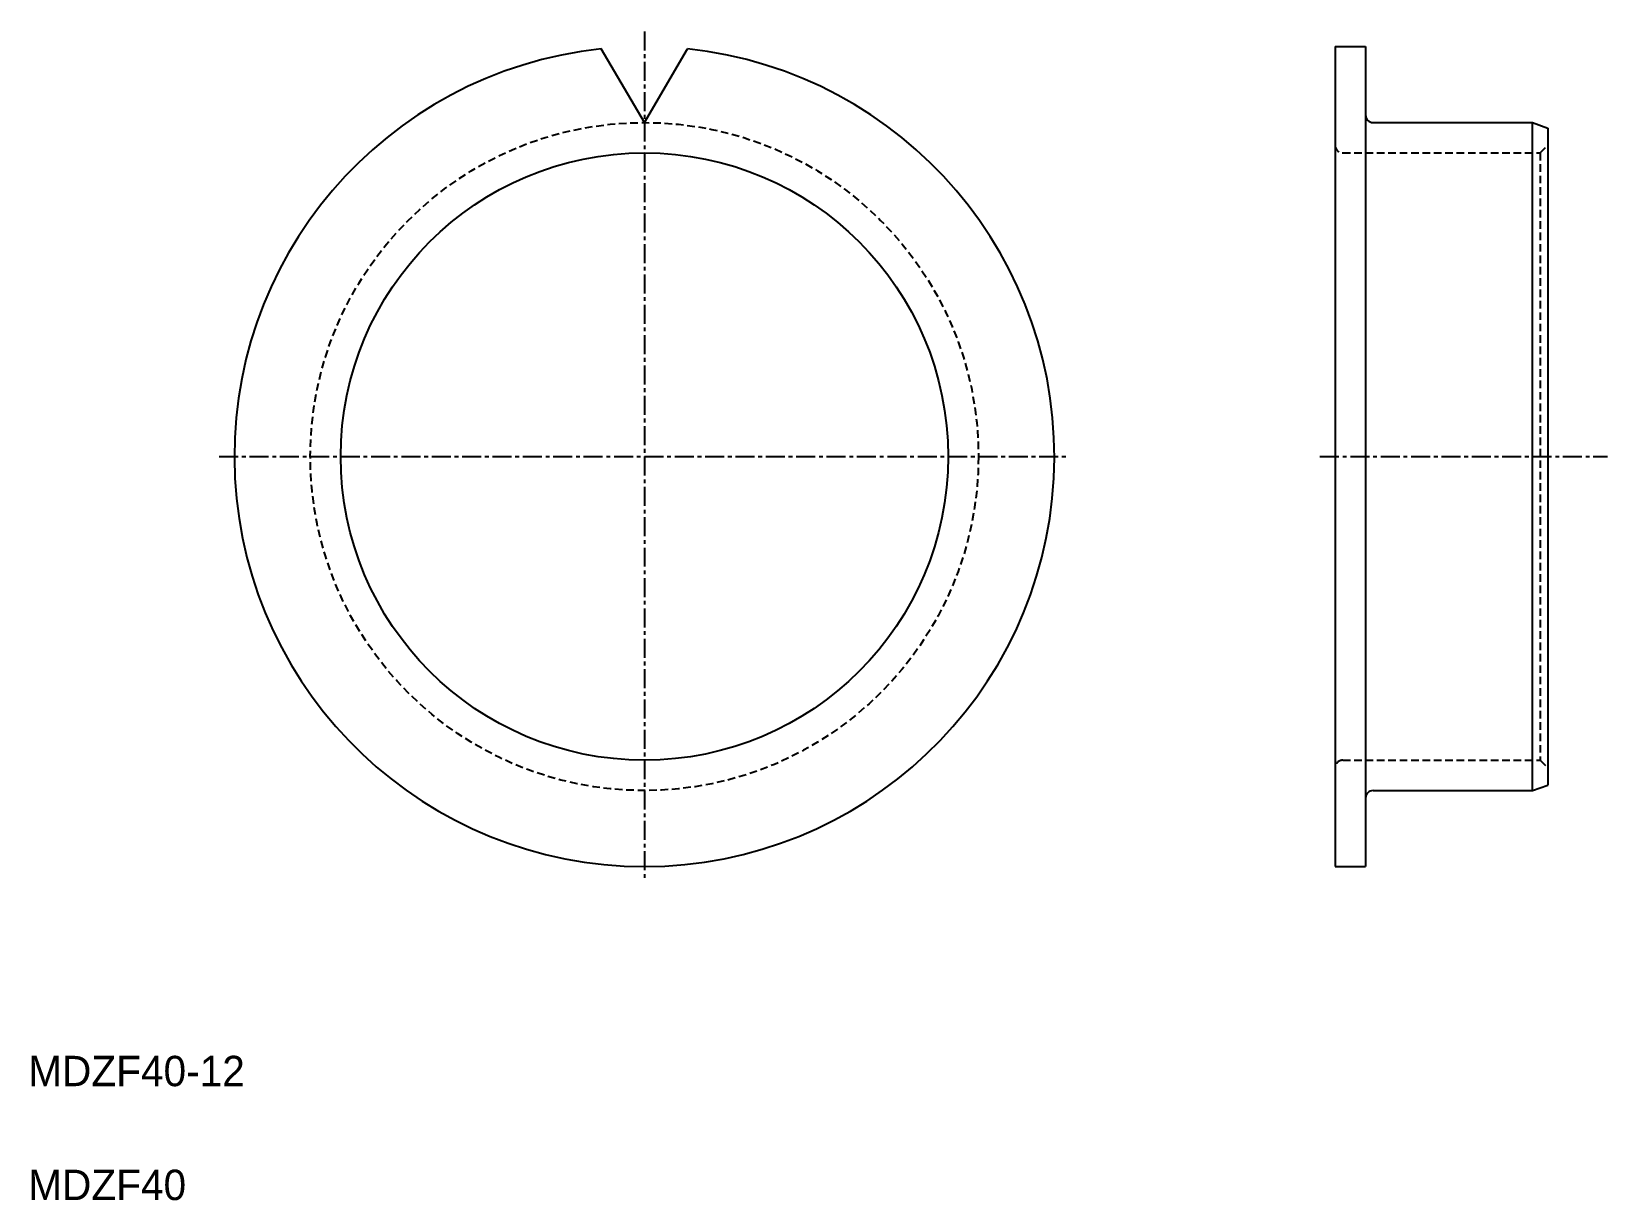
# Model space of a CAD drawing. Extents: x 10 to 114, y 10 to 87.
import ezdxf

# ---------------------------------------------------------------- set-up
doc = ezdxf.new("R2010")
doc.units = 0
doc.linetypes.add('CENTER', pattern=[2, 1.25, -0.25, 0.25, -0.25])
doc.linetypes.add('DASHED', pattern=[0.75, 0.5, -0.25])
doc.layers.get('0').update_dxf_attribs({"linetype": 'CONTINUOUS'})
doc.layers.add('CENTER', color=1, linetype='CENTER')

msp = doc.modelspace()

# ---------------------------------------------------------------- linework, layer by layer
at = {"color": 7, "linetype": 'CONTINUOUS'}
for p, q in [((50.58, 80.97), (47.74, 85.82)), ((50.58, 80.97), (53.41, 85.82)), ((96.07, 85.97), (96.07, 31.97)), ((96.07, 85.97), (98.07, 85.97)), ((98.07, 85.97), (98.07, 31.97)), ((98.57, 80.97), (109.07, 80.97)), ((109.07, 36.97), (109.07, 80.97)), ((109.07, 80.97), (110.07, 80.6)), ((110.07, 80.6), (110.07, 37.33)), ((96.07, 72.47), (96.07, 72.47)), ((96.07, 58.97), (96.07, 58.97)), ((98.57, 36.97), (109.07, 36.97)), ((109.07, 36.97), (110.07, 37.33)), ((96.07, 31.97), (98.07, 31.97))]:
    msp.add_line(p, q, dxfattribs=at)
at = {"color": 3, "linetype": 'DASHED'}
for p, q in [((96.57, 78.97), (109.57, 78.97)), ((109.57, 78.97), (110.07, 79.47)), ((109.57, 78.97), (109.57, 38.97)), ((96.57, 38.97), (109.57, 38.97)), ((109.57, 38.97), (110.07, 38.47))]:
    msp.add_line(p, q, dxfattribs=at)
msp.add_circle((50.58, 58.97), 22, dxfattribs=at)
at = {"color": 7, "linetype": 'CONTINUOUS'}
msp.add_circle((50.58, 58.97), 20, dxfattribs=at)
for centre, radius, start, end in [((50.58, 58.97), 27, 96.0326, 83.9674), ((98.57, 81.47), 0.5, 180, 270), ((98.57, 36.47), 0.5, 90, 180)]:
    msp.add_arc(centre, radius, start, end, dxfattribs=at)
at = {"color": 3, "linetype": 'DASHED'}
for centre, start, end in [((96.57, 79.47), 180, 270), ((96.57, 38.47), 90, 180)]:
    msp.add_arc(centre, 0.5, start, end, dxfattribs=at)
at = {"layer": 'CENTER', "color": 1, "linetype": 'CENTER'}
for p, q in [((50.58, 86.97), (50.58, 30.97)), ((22.58, 58.97), (78.58, 58.97)), ((95.07, 58.97), (114, 58.97))]:
    msp.add_line(p, q, dxfattribs=at)

# ---------------------------------------------------------------- texts
at = {"color": 7, "linetype": 'CONTINUOUS'}
for s, p in [('MDZF40-12', (10, 17.5)), ('MDZF40', (10, 10))]:
    msp.add_text(s, height=2, dxfattribs=at).set_placement(p)

doc.saveas('drawing.dxf')
